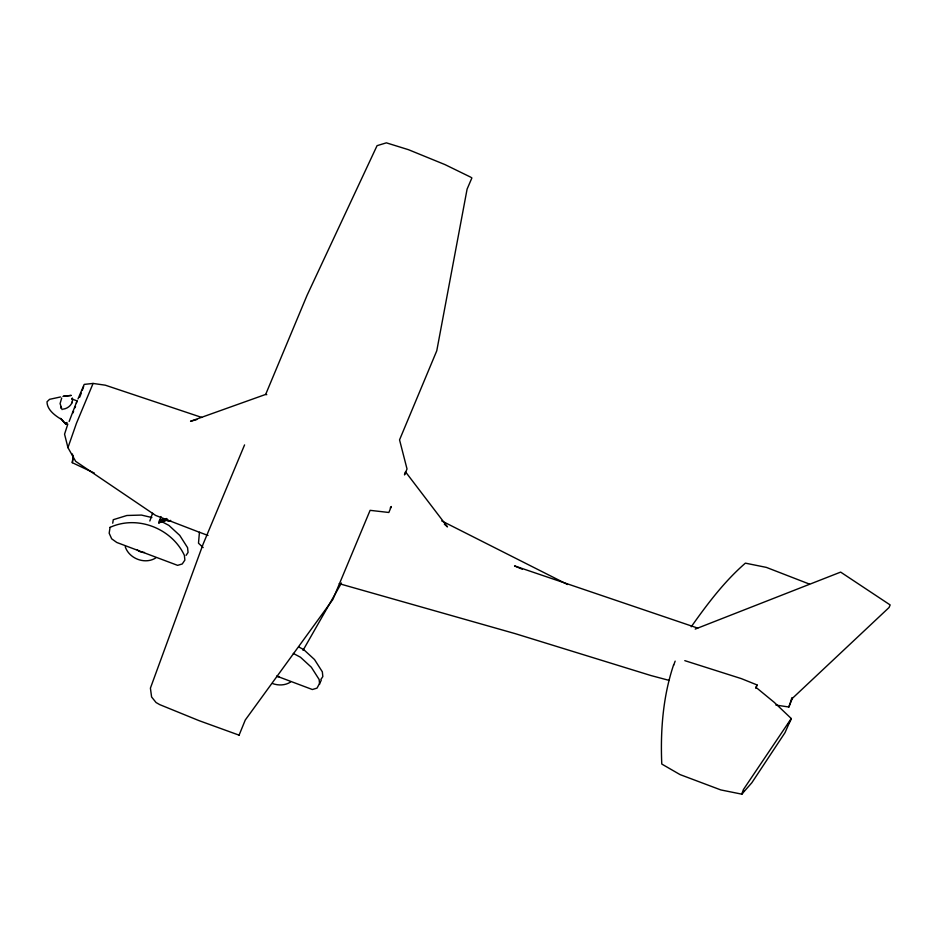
<?xml version="1.0" encoding="UTF-8"?>
<svg xmlns="http://www.w3.org/2000/svg" width="937" height="937" viewBox="0 0 937 937"><rect width="100%" height="100%" fill="white"/><g stroke="black" fill="none" stroke-linecap="round" stroke-linejoin="round"><path stroke-width="1.41" d="M94.403 473.103L72.29 462.679L73.121 456.612M112.733 523.209L113.272 519.707L126.893 515.491L141.428 515.069L151.876 517.529M404.843 472.986L404.526 474.918L407.021 468.968L399.549 439.863L436.771 350.766L467.094 189.122L471.908 177.901M72.29 462.679L73.391 456.143M775.906 705.081L788.86 707.002L791.812 698.323L791.531 699.154L889.084 607.492L890.15 604.939L840.641 572.109L695.207 629.09M166.61 518.899L167.325 520.152L158.716 522.764L159.665 520.199L164.561 518.7M63.283 409.118C68.506 408.485 73.707 403.531 72.29 397.991L72.512 399.408M71.68 398.881L77.057 400.907L76.401 403.074M75.475 406.506L75.136 407.63M199.78 532.415L155.601 515.409L75.674 461.344L67.944 447.652L76.459 423.266L93.091 383.444L105.319 385.189L201.713 417.422M69.151 421.451L77.057 400.907M67.804 424.133L64.559 434.171L67.944 447.652M82.245 390.46L83.639 386.512M149.838 521.019L152.579 513.218M159.595 520.55L161 516.556M244.569 444.911L203.165 543.999L150.412 688.145L151.595 696.976L156.057 702.527L159.712 704.624L199.019 720.635L239.076 735.158M673.621 664.813C662.963 696.46 660.316 730.848 661.78 764.053L680.075 774.606L720.811 789.926L741.788 794.154L751.814 782.782L785.007 732.652L791.261 718.527L774.22 702.34L756.018 687.383L757.037 684.935L741.366 678.634L684.795 660.644M757.037 684.935L755.808 688.355M673.633 665.282L675.155 661.135M73.027 412.503L73.554 411.12L72.781 413.041M79.75 397.159L81.273 393.13M792.409 698.147L788.86 707.002M72.196 402.043L71.844 402.933L72.09 402.313M77.994 398.939L84.213 384.393L93.091 383.444M158.985 522.858L167.594 519.52M159.395 520.843L159.922 520.304M196.817 419.553L190.551 421.275L265.663 394.43L307.055 295.342L377.061 145.668L386.384 142.846L408.52 149.709L444.97 164.596L471.006 177.304M276.626 676.069L312.361 689.515L317.011 688.133L321.227 680.414M239.029 735.287L245.271 720.014L332.881 599.434L370.103 510.337L388.843 512.48L391.326 506.53L390.225 507.971M74.948 407.572L75.452 406.459M791.531 699.154L792.257 697.585M61.69 398.038L60.085 403.624L62.1 409.621M303.014 650.36L341.455 583.037M788.204 724.055L790.594 720.436M791.261 718.527L743.381 789.622L741.788 794.154L744.013 790.898M186.1 555.336L188.068 552.432L187.576 547.665L179.752 535.39L168.894 525.399L161.738 521.604M320.864 679.501L322.832 676.584L322.34 671.829L314.516 659.543L303.647 649.552L298.88 647.034M158.716 522.764L159.243 522.225M691.237 626.771C707.318 604.049 724.289 581.467 745.383 563.149L766.349 567.389L809.498 584.114M155.788 557.902C145.118 564.8 129.095 558.686 125.242 546.716M290.54 682.054C285.235 685.497 278.43 685.685 272.597 683.565M159.665 520.937L166.61 518.536L167.266 520.55M60.53 396.96L49.579 399.326L47.014 401.774C46.967 409.293 54.252 414.986 60.144 418.628M265.663 394.43L266.776 394.676M669.287 680.426L650.899 675.53L515.291 633.67L339.241 583.669M697.749 628.118L514.542 565.913L522.225 569.192M208.002 535.46L199.44 532.263L198.492 543.191L203.153 547.583M567.541 584.501L441.725 520.925M293.304 653.429L300.449 657.212L311.318 667.203L319.142 679.489L319.634 684.244M65.133 422.634L66.761 423.641L66.984 422.482M444.349 524.17L447.476 526.899L405.452 471.744M72.699 455.944L72.442 454M279.249 676.596A7.929 6.278 22.7 0 1 277.247 676.514M170.675 520.351A2.261 1.792 22.7 0 1 167.278 520.562M144.485 552.443A7.929 6.278 22.7 0 1 137.071 549.656M110.062 527.367L109.172 533.212L111.667 538.81L116.797 542.476L177.597 565.351L182.246 563.969L184.87 560.092L184.378 555.325C171.799 528.386 137.317 514.835 110.062 527.367M60.682 418.464L66 424.344L60.682 418.464M71.142 395.426L63.236 396.328L71.142 395.426M61.069 407.993L60.636 406.904L61.069 407.993"/></g></svg>
